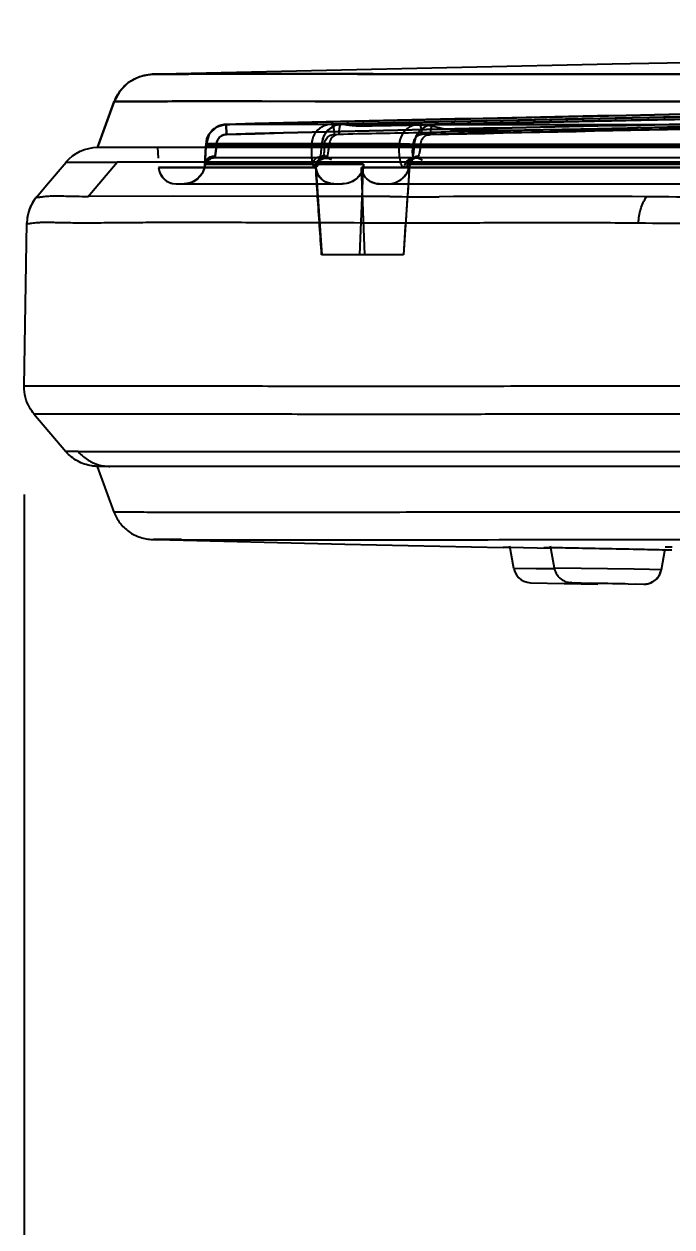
# Model space of a CAD drawing. Header units: millimetres. Extents: x 1236 to 1656, y -100 to 494.
# Drawn here: x 1353.46 to 1357.2, y 386.94 to 393.88 of the extents above; entities that cross this region are included whole.
import ezdxf

# ---------------------------------------------------------------- set-up
doc = ezdxf.new("R2010")
doc.units = ezdxf.units.MM
doc.header["$LTSCALE"] = 0.1
doc.layers.add('DIM', color=3, linetype='Continuous')
doc.styles.get("Standard").update_dxf_attribs({"font": 'arial.ttf'})
doc.dimstyles.new('ISO-25', dxfattribs={"dimtxt": 2.5, "dimasz": 2.5, "dimexe": 1.25, "dimexo": 0.625, "dimtad": 1, "dimlfac": 5, "dimtxsty": 'Standard', "dimcen": 2.5, "dimadec": 0, "dimazin": 0, "dimtfac": 1, "dimtmove": 0, "dimatfit": 3, "dimfxl": 0, "dimarcsym": 0})

# ---------------------------------------------------------------- blocks, each defined once
blk = doc.blocks.new('*D46')
at = {"layer": 'Defpoints', "color": 0}
for p in [(1353.4582, 391.7923), (1406.9365, 391.792), (1406.9365, 381.2448)]:
    blk.add_point(p, dxfattribs=at)
at = {"layer": 'DIM', "color": 0, "lineweight": -2}
for p, q in [((1353.4582, 391.1673), (1353.4582, 379.9948)), ((1406.9365, 391.167), (1406.9365, 379.9948)), ((1355.9582, 381.2448), (1404.4365, 381.2448))]:
    blk.add_line(p, q, dxfattribs=at)
at = {"layer": 'DIM', "color": 0}
for points in [[(1355.9582, 381.6614), (1355.9582, 380.8281), (1353.4582, 381.2448)], [(1404.4365, 381.6614), (1404.4365, 380.8281), (1406.9365, 381.2448)]]:
    blk.add_solid(points, dxfattribs=at)
at = {"layer": 'DIM', "color": 0, "insert": (1399.1948, 383.1462), "char_height": 2.5, "attachment_point": 5}
blk.add_mtext('267.5', dxfattribs=at)

msp = doc.modelspace()

# ---------------------------------------------------------------- linework, layer by layer
for p, q in [((1354.2099, 393.5934), (1354.201, 393.5932)), ((1354.2282, 393.5936), (1354.2099, 393.5934)), ((1354.2315, 393.5939), (1354.2102, 393.5935)), ((1354.2509, 393.5944), (1354.2313, 393.5939)), ((1353.8834, 393.1715), (1353.9793, 393.4353)), ((1353.9793, 393.4353), (1353.8869, 393.1813)), ((1354.8814, 393.4367), (1355.1403, 393.4372)), ((1357.8005, 393.3732), (1354.6266, 393.3043)), ((1354.6266, 393.3043), (1354.6281, 393.2463)), ((1354.6281, 393.2466), (1354.6266, 393.3043)), ((1355.2344, 393.3046), (1354.6272, 393.3043)), ((1357.499, 393.302), (1355.2928, 393.3045)), ((1355.8244, 393.3037), (1358.9219, 393.3015)), ((1354.5098, 393.1907), (1354.5092, 393.1793)), ((1354.5092, 393.1793), (1354.5098, 393.1907)), ((1355.6267, 393.191), (1354.5098, 393.191)), ((1354.5098, 393.1908), (1355.1193, 393.1908)), ((1354.5693, 393.1783), (1354.5693, 393.1888)), ((1354.5693, 393.1888), (1354.5693, 393.1783)), ((1355.1193, 393.1909), (1355.1186, 393.1793)), ((1355.1774, 393.1793), (1355.1781, 393.1908)), ((1355.1781, 393.1908), (1357.3992, 393.1883)), ((1355.1782, 393.1906), (1355.1941, 393.1897)), ((1355.1934, 393.1783), (1355.1942, 393.1897)), ((1355.2209, 393.189), (1355.2208, 393.1783)), ((1355.6266, 393.1901), (1355.6262, 393.1793)), ((1355.7047, 393.1887), (1355.6844, 393.1901)), ((1355.7047, 393.1883), (1355.7048, 393.1783)), ((1355.7491, 393.1889), (1355.7098, 393.1904)), ((1355.7122, 393.19), (1355.7116, 393.1793)), ((1358.833, 393.1878), (1355.7122, 393.19)), ((1355.7487, 393.1783), (1355.7488, 393.1882)), ((1353.8834, 393.1718), (1353.8838, 393.1718)), ((1353.8838, 393.1718), (1406.439, 393.1718)), ((1354.2297, 393.1718), (1354.2329, 393.1097)), ((1354.5092, 393.1793), (1354.5034, 393.0744)), ((1354.5034, 393.0742), (1354.5092, 393.1793)), ((1354.5633, 393.1217), (1354.5692, 393.1782)), ((1354.5692, 393.1782), (1354.5633, 393.1217)), ((1378.6177, 393.1782), (1354.5692, 393.1782)), ((1355.7045, 393.1782), (1355.6839, 393.1792)), ((1355.7092, 393.1797), (1355.7487, 393.1782)), ((1355.7362, 393.1218), (1355.7349, 393.1191)), ((1353.5877, 392.9526), (1353.7007, 393.0867)), ((1353.7007, 393.0866), (1353.9958, 393.0866)), ((1353.8272, 392.8861), (1353.996, 393.0869)), ((1355.0404, 393.0867), (1353.9958, 393.0867)), ((1355.1439, 393.0554), (1354.2358, 393.0555)), ((1354.2358, 393.0555), (1355.1433, 393.0555)), ((1354.5034, 393.0744), (1355.4198, 393.0744)), ((1355.1245, 393.0742), (1354.5034, 393.0743)), ((1379.8331, 393.1107), (1354.5609, 393.1107)), ((1355.1133, 393.0867), (1355.0404, 393.0867)), ((1355.9468, 393.0866), (1355.1133, 393.0867)), ((1355.1361, 393.0607), (1355.1478, 393.0607)), ((1355.1443, 393.0554), (1355.1779, 392.5507)), ((1355.4187, 393.0744), (1355.1606, 393.0744)), ((1355.3972, 392.5507), (1355.4188, 393.0744)), ((1355.3981, 392.5507), (1355.4198, 393.0744)), ((1355.4073, 393.0554), (1369.1921, 393.0559)), ((1369.1921, 393.0555), (1355.4076, 393.0554)), ((1355.4276, 392.5507), (1355.4076, 393.0554)), ((1355.4277, 392.5507), (1355.4077, 393.0554)), ((1355.686, 393.069), (1355.6499, 392.5507)), ((1355.6692, 393.0538), (1355.6551, 393.0538)), ((1355.6859, 393.069), (1355.6885, 393.0725)), ((1357.4263, 393.0743), (1355.686, 393.0744)), ((1355.6897, 393.0744), (1358.872, 393.0744)), ((1355.9889, 393.0866), (1355.9468, 393.0866)), ((1356.0824, 393.0866), (1355.9889, 393.0866)), ((1356.089, 393.0866), (1356.0824, 393.0866)), ((1357.989, 393.0866), (1356.089, 393.0866)), ((1353.5314, 392.8859), (1353.5877, 392.9526)), ((1354.3356, 392.9607), (1355.2979, 392.9607)), ((1355.5101, 392.9607), (1369.4886, 392.9607)), ((1353.5314, 392.8856), (1353.5317, 392.8862)), ((1354.32, 392.89), (1353.8276, 392.8873)), ((1355.1454, 392.8885), (1354.32, 392.89)), ((1355.2342, 392.8883), (1355.1454, 392.8885)), ((1355.4847, 392.8873), (1355.2342, 392.8883)), ((1355.5117, 392.8872), (1355.4847, 392.8873)), ((1355.5712, 392.887), (1355.5117, 392.8872)), ((1355.9389, 392.8869), (1355.8569, 392.8867)), ((1355.9833, 392.887), (1355.9389, 392.8869)), ((1356.1876, 392.8877), (1355.9833, 392.887)), ((1356.1924, 392.8877), (1356.1876, 392.8877)), ((1356.2017, 392.8877), (1356.1924, 392.8877)), ((1356.3247, 392.888), (1356.2017, 392.8877)), ((1356.6812, 392.8883), (1356.5838, 392.8884)), ((1356.6983, 392.8883), (1356.6812, 392.8883)), ((1356.9666, 392.8872), (1356.9268, 392.8874)), ((1356.9712, 392.8872), (1356.9666, 392.8872)), ((1357.0428, 392.8866), (1356.9712, 392.8872)), ((1357.0546, 392.8866), (1357.0428, 392.8866)), ((1353.4582, 391.7923), (1353.4746, 392.735)), ((1353.4761, 392.7571), (1353.4746, 392.735)), ((1353.4761, 392.7571), (1353.4761, 392.7575)), ((1355.6499, 392.5507), (1355.1775, 392.5507)), ((1355.7751, 391.7905), (1355.7412, 391.7905)), ((1355.8749, 391.7908), (1355.7751, 391.7905)), ((1355.9772, 391.7911), (1355.8749, 391.7908)), ((1356.0154, 391.7913), (1355.9772, 391.7911)), ((1356.0638, 391.7914), (1356.0154, 391.7913)), ((1353.5153, 391.6332), (1353.7001, 391.415)), ((1353.7708, 391.4151), (1353.7001, 391.4151)), ((1356.1801, 391.4146), (1353.7712, 391.4146)), ((1356.296, 391.4146), (1356.1801, 391.4146)), ((1358.2202, 391.4146), (1356.296, 391.4146)), ((1406.512, 391.3297), (1353.8824, 391.3297)), ((1353.9783, 391.0661), (1353.8824, 391.3297)), ((1356.2981, 391.0646), (1356.2192, 391.0646)), ((1356.4518, 391.0647), (1356.2981, 391.0646)), ((1356.4889, 391.0647), (1356.4518, 391.0647)), ((1356.6926, 391.0647), (1356.4889, 391.0647)), ((1356.7295, 391.0648), (1356.6926, 391.0647)), ((1356.7792, 391.0648), (1356.7295, 391.0648)), ((1356.9256, 391.0648), (1356.7792, 391.0648)), ((1356.9578, 391.0648), (1356.9256, 391.0648)), ((1357.1553, 391.0649), (1356.9578, 391.0648)), ((1357.1954, 391.0649), (1357.1553, 391.0649)), ((1357.2964, 391.0649), (1357.1954, 391.0649)), ((1354.1992, 390.9081), (1354.1985, 390.9082)), ((1354.1988, 390.9081), (1354.2085, 390.908)), ((1354.2084, 390.908), (1354.2072, 390.908)), ((1354.209, 390.908), (1354.2084, 390.908)), ((1354.2086, 390.9079), (1354.2258, 390.9075)), ((1354.3686, 390.9067), (1354.2123, 390.908)), ((1354.243, 390.9071), (1354.2444, 390.9071)), ((1356.4565, 390.9067), (1356.5999, 390.9068)), ((1356.5999, 390.9068), (1357.1575, 390.9069)), ((1357.1575, 390.9069), (1357.1958, 390.9069)), ((1357.1958, 390.9069), (1357.8441, 390.9071)), ((1356.241, 390.8614), (1356.2254, 390.8617)), ((1356.265, 390.8609), (1356.241, 390.8614)), ((1356.2873, 390.741), (1356.2648, 390.8686)), ((1356.5018, 390.856), (1356.265, 390.8609)), ((1356.4605, 390.862), (1356.5001, 390.8617)), ((1356.5224, 390.7413), (1356.4999, 390.8689)), ((1357.1401, 390.7329), (1357.1614, 390.854)), ((1357.1615, 390.8483), (1357.1952, 390.8474)), ((1357.2026, 390.8641), (1357.1626, 390.8639)), ((1357.1952, 390.8474), (1357.2008, 390.8471)), ((1356.4161, 390.7392), (1356.2873, 390.741)), ((1356.4667, 390.7385), (1356.4161, 390.7392)), ((1356.5232, 390.7377), (1356.4667, 390.7385)), ((1356.9834, 390.7356), (1356.5224, 390.7413)), ((1357.0721, 390.7342), (1356.9834, 390.7356)), ((1357.1383, 390.733), (1357.0721, 390.7342)), ((1357.1401, 390.7329), (1357.1383, 390.733)), ((1356.3837, 390.6584), (1356.7729, 390.6504)), ((1356.6201, 390.6586), (1356.6176, 390.6587)), ((1356.6201, 390.6587), (1356.6189, 390.6588)), ((1356.62, 390.6588), (1356.6754, 390.658)), ((1356.6201, 390.6587), (1356.676, 390.6572)), ((1356.6754, 390.658), (1357.0384, 390.6504)), ((1356.9314, 390.6525), (1356.732, 390.6565)), ((1356.732, 390.6565), (1356.7326, 390.6565)), ((1356.932, 390.6525), (1356.9314, 390.6525)), ((1356.932, 390.6525), (1356.932, 390.6525)), ((1356.989, 390.651), (1357.0384, 390.6503)), ((1357.0384, 390.6504), (1357.0396, 390.6503)), ((1357.0409, 390.6503), (1357.0414, 390.6503)), ((1357.0412, 390.6503), (1357.0433, 390.6503)), ((1357.043, 390.6503), (1357.0463, 390.6504)), ((1357.046, 390.6504), (1357.0503, 390.6507))]:
    msp.add_line(p, q)
for points in [[(1376.0925, 393.8833), (1371.2034, 393.8553), (1366.9578, 393.8141), (1362.1474, 393.7483), (1356.8561, 393.6526), (1354.2509, 393.5944)], [(1354.1993, 393.5932), (1354.1246, 393.5791), (1354.0585, 393.5434), (1354.01, 393.4929), (1353.9794, 393.4354)], [(1354.2722, 393.5943), (1354.2513, 393.5941), (1354.2346, 393.5939), (1354.2217, 393.5937), (1354.2121, 393.5935), (1354.2006, 393.5932)], [(1375.8563, 393.5816), (1372.518, 393.5624), (1369.1402, 393.5326), (1365.7227, 393.492), (1362.2657, 393.4405), (1358.7693, 393.3781), (1355.2333, 393.3046)], [(1375.9381, 393.5814), (1372.6065, 393.562), (1369.2311, 393.5322), (1365.812, 393.4916), (1362.3492, 393.4402), (1358.8428, 393.3779), (1355.2927, 393.3045)], [(1375.96, 393.5813), (1372.9054, 393.5628), (1369.7245, 393.5339), (1366.4173, 393.4939), (1362.9837, 393.4424), (1359.4239, 393.3791), (1355.7379, 393.3038)], [(1376.068, 393.581), (1373.0213, 393.5624), (1369.8436, 393.5334), (1366.535, 393.4934), (1363.0956, 393.442), (1359.5253, 393.3788), (1355.8243, 393.3037)], [(1354.6266, 393.3043), (1354.5689, 393.2875), (1354.5275, 393.2467), (1354.5098, 393.1907)], [(1354.6266, 393.3043), (1354.5701, 393.2882), (1354.5282, 393.2479), (1354.5098, 393.1907)], [(1355.2927, 393.3045), (1355.2497, 393.295), (1355.2137, 393.2708), (1355.1881, 393.2349), (1355.177, 393.191)], [(1355.8243, 393.3037), (1355.7815, 393.2941), (1355.746, 393.2698), (1355.721, 393.2343), (1355.7098, 393.1903)], [(1355.7098, 393.1904), (1355.7099, 393.1903), (1355.7101, 393.1903), (1355.7104, 393.1902), (1355.7109, 393.1901), (1355.7115, 393.1901), (1355.7122, 393.19)], [(1354.5092, 393.1793), (1354.507, 393.1378), (1354.505, 393.1018), (1354.5035, 393.0747)], [(1354.5092, 393.1793), (1354.507, 393.1381), (1354.505, 393.1022), (1354.5035, 393.0749)], [(1355.7116, 393.1793), (1355.7109, 393.1794), (1355.7103, 393.1795), (1355.7098, 393.1795), (1355.7095, 393.1796), (1355.7093, 393.1796), (1355.7092, 393.1797)], [(1354.2358, 393.0554), (1354.2424, 393.0245), (1354.2572, 392.9987), (1354.2791, 392.9782), (1354.3068, 392.9649), (1354.3356, 392.9607)], [(1354.5017, 393.0607), (1354.4873, 393.0207), (1354.4608, 392.989), (1354.4233, 392.9675), (1354.3834, 392.9607)], [(1355.165, 393.112), (1355.164, 393.0957), (1355.1623, 393.0897), (1355.1644, 393.093), (1355.1741, 393.1018), (1355.192, 393.1094), (1355.2146, 393.1097), (1355.2354, 393.1008)], [(1355.6973, 393.1066), (1355.6931, 393.0958), (1355.6927, 393.0949), (1355.6993, 393.1013), (1355.7145, 393.1089), (1355.7312, 393.1105), (1355.7462, 393.106), (1355.7588, 393.0964)], [(1354.2235, 390.9076), (1355.3114, 390.8812), (1356.2254, 390.8618)], [(1356.2873, 390.7411), (1356.291, 390.7268), (1356.2969, 390.7126), (1356.3054, 390.6989), (1356.3165, 390.6863), (1356.33, 390.6754), (1356.346, 390.6666), (1356.3643, 390.6607), (1356.3837, 390.6584)], [(1356.5225, 390.7413), (1356.5229, 390.7389), (1356.5254, 390.7293), (1356.5286, 390.7202), (1356.5326, 390.7118), (1356.5373, 390.7039), (1356.5426, 390.6966), (1356.5483, 390.69), (1356.5545, 390.684), (1356.5609, 390.6787), (1356.5676, 390.6741), (1356.5745, 390.6702), (1356.5814, 390.6669), (1356.5883, 390.6642), (1356.595, 390.6621), (1356.6016, 390.6606), (1356.6074, 390.6596), (1356.6118, 390.6591), (1356.6149, 390.6589), (1356.6168, 390.6588), (1356.6176, 390.6587)], [(1357.1046, 390.6727), (1357.1101, 390.6775), (1357.1152, 390.6827), (1357.12, 390.6884), (1357.1245, 390.6945), (1357.1285, 390.701), (1357.1321, 390.7079), (1357.1352, 390.7152), (1357.1377, 390.7229), (1357.1397, 390.731), (1357.14, 390.7329)], [(1357.1085, 390.676), (1357.1137, 390.6811), (1357.1186, 390.6866), (1357.1232, 390.6927), (1357.1275, 390.6992), (1357.1312, 390.7061), (1357.1345, 390.7135), (1357.1372, 390.7213), (1357.1394, 390.7296), (1357.14, 390.7329)], [(1357.0498, 390.6506), (1357.0548, 390.6512), (1357.0604, 390.6521), (1357.0662, 390.6534), (1357.0723, 390.6551), (1357.0787, 390.6574), (1357.085, 390.6603), (1357.0912, 390.6635), (1357.0972, 390.6672), (1357.103, 390.6714), (1357.1085, 390.676)], [(1357.0503, 390.6507), (1357.0556, 390.6513), (1357.0617, 390.6523), (1357.068, 390.6539), (1357.0745, 390.6559), (1357.0808, 390.6583), (1357.087, 390.6613), (1357.0931, 390.6646), (1357.099, 390.6684), (1357.1046, 390.6727)]]:
    msp.add_lwpolyline(points)
for centre, radius, start, end in [((1355.1244, 391.9716), 1.2086, 86.73197, 87.47019), ((1355.1882, 393.0523), 0.0696, 87.12596, 94.01895), ((1354.3356, 393.0607), 0.1, 183.00074, 269.98382), ((1354.5609, 393.0507), 0.06, 89.98905, 170.40812), ((1354.5609, 393.0507), 0.06, 90.01475, 170.40856), ((1558.4668, 378.6967), 203.2897, 175.944377, 176.092329), ((1353.7145, 392.7305), 0.24, 139.72796, 165.78407), ((1353.7148, 392.7307), 0.2402, 139.66751, 159.07169), ((1355.7713, 452.9913), 60.1046, 269.809181, 270.081596), ((1356.5724, 300.8331), 92.0552, 89.992898, 90.154199), ((1356.5965, 334.1198), 58.7686, 89.678037, 89.900836), ((1353.7149, 392.7308), 0.2403, 159.0975, 173.61288), ((1353.7154, 392.7303), 0.2408, 165.80496, 173.61236), ((1356.7506, 170.8745), 220.9179, 90.006258, 90.178114)]:
    msp.add_arc(centre, radius, start, end)
for points, knots in [([(1353.9799, 393.4352), (1353.9906, 393.4647), (1354.0249, 393.5207), (1354.1042, 393.5778), (1354.1686, 393.5925), (1354.2003, 393.5932)], [0, 0, 0, 0, 0.329184, 0.667388, 1, 1, 1, 1]), ([(1354.1992, 393.5932), (1354.228, 393.5936), (1354.3391, 393.5948), (1354.5838, 393.5955), (1355, 393.5952), (1355.4659, 393.5949), (1355.956, 393.5947), (1356.4333, 393.5946), (1357.0012, 393.5945), (1357.6711, 393.5942), (1358.4477, 393.5941), (1359.3293, 393.5942), (1360.3053, 393.5943), (1361.3592, 393.5945), (1362.4716, 393.5947), (1364.0196, 393.595), (1365.994, 393.5954), (1368.3837, 393.596), (1371.5511, 393.5964), (1375.49, 393.597), (1378.6274, 393.5971), (1380.1973, 393.597)], [0, 0, 0, 0, 0.003316, 0.012819, 0.028238, 0.05134, 0.06659, 0.084788, 0.106415, 0.132125, 0.162092, 0.196026, 0.233859, 0.274706, 0.31765, 0.362212, 0.45334, 0.545477, 0.637971, 0.818839, 1, 1, 1, 1]), ([(1380.1973, 393.597), (1378.5967, 393.597), (1375.3986, 393.5969), (1371.4045, 393.5964), (1368.2182, 393.5959), (1365.8453, 393.5954), (1363.8819, 393.595), (1362.3377, 393.5947), (1361.2267, 393.5944), (1360.1759, 393.5943), (1358.9515, 393.5942), (1357.8593, 393.5942), (1356.9097, 393.5945), (1356.2243, 393.5946), (1355.5634, 393.5949), (1354.9572, 393.5953), (1354.5882, 393.5955), (1354.3815, 393.595), (1354.28, 393.5945), (1354.224, 393.5937), (1354.2003, 393.5932)], [0, 0, 0, 0, 0.184709, 0.369058, 0.46091, 0.552392, 0.642886, 0.687488, 0.730587, 0.771088, 0.808757, 0.87187, 0.897136, 0.918337, 0.950956, 0.973411, 0.988287, 0.993534, 0.997269, 1, 1, 1, 1]), ([(1375.7456, 393.582), (1372.2254, 393.5683), (1366.9454, 393.5246), (1359.9059, 393.4128), (1356.3864, 393.3486), (1354.6266, 393.3043)], [0, 0, 0, 0, 0.5, 0.75, 1, 1, 1, 1]), ([(1354.6266, 393.3043), (1356.3864, 393.3486), (1359.9058, 393.4128), (1366.9454, 393.5246), (1372.2254, 393.5683), (1375.7456, 393.582)], [0, 0, 0, 0, 0.25, 0.5, 1, 1, 1, 1]), ([(1375.8564, 393.5816), (1375.2608, 393.5791), (1374.1206, 393.5733), (1372.4824, 393.5623), (1370.9848, 393.55), (1369.616, 393.5369), (1368.3658, 393.5235), (1367.2238, 393.5101), (1366.1802, 393.4968), (1365.2272, 393.4839), (1364.3581, 393.4714), (1363.5669, 393.4595), (1362.8477, 393.4484), (1362.1968, 393.4379), (1361.6097, 393.4281), (1361.0816, 393.419), (1360.6082, 393.4108), (1360.186, 393.4034), (1359.8107, 393.3966), (1359.4749, 393.3904), (1359.1725, 393.3848), (1358.8989, 393.3796), (1358.652, 393.3749), (1358.4311, 393.3706), (1358.2358, 393.3668), (1358.0592, 393.3631), (1357.8874, 393.3597), (1357.7051, 393.3561), (1357.5045, 393.3521), (1357.2907, 393.3478), (1357.0784, 393.3435), (1356.8817, 393.3394), (1356.7065, 393.3358), (1356.5505, 393.3326), (1356.4104, 393.3297), (1356.2841, 393.327), (1356.1696, 393.3246), (1356.0657, 393.3224), (1355.971, 393.3204), (1355.8849, 393.3186), (1355.8063, 393.3169), (1355.7346, 393.3153), (1355.6691, 393.3139), (1355.6092, 393.3126), (1355.5544, 393.3114), (1355.5042, 393.3104), (1355.4582, 393.3094), (1355.416, 393.3084), (1355.3771, 393.3076), (1355.3413, 393.3068), (1355.3087, 393.3061), (1355.2797, 393.3055), (1355.2553, 393.305), (1355.2407, 393.3047), (1355.2344, 393.3046)], [0, 0, 0, 0, 0.086638, 0.165854, 0.238293, 0.304496, 0.364965, 0.420163, 0.470623, 0.516771, 0.55881, 0.597056, 0.631873, 0.663431, 0.691755, 0.71728, 0.740265, 0.760626, 0.778691, 0.794875, 0.809472, 0.822687, 0.834678, 0.845398, 0.854826, 0.863092, 0.871086, 0.879833, 0.889603, 0.900282, 0.910938, 0.920489, 0.928903, 0.936426, 0.943182, 0.949281, 0.95481, 0.959835, 0.964408, 0.968575, 0.972374, 0.97584, 0.979007, 0.981903, 0.984553, 0.986981, 0.989207, 0.991248, 0.993125, 0.994858, 0.996453, 0.997877, 0.99908, 1, 1, 1, 1]), ([(1375.9381, 393.5814), (1375.3735, 393.579), (1374.2922, 393.5735), (1372.7384, 393.5633), (1371.3172, 393.5521), (1370.0172, 393.5403), (1368.8276, 393.5281), (1367.7388, 393.5159), (1366.7422, 393.5038), (1365.831, 393.492), (1364.999, 393.4805), (1364.24, 393.4697), (1363.5483, 393.4592), (1362.9183, 393.4494), (1362.3454, 393.4403), (1361.8254, 393.4313), (1361.3572, 393.4245), (1360.9319, 393.4136), (1360.5419, 393.4116), (1360.184, 393.3973), (1359.8622, 393.3832), (1359.5767, 393.3781), (1359.3218, 393.3737), (1359.0919, 393.3695), (1358.8839, 393.3658), (1358.6952, 393.3627), (1358.525, 393.3608), (1358.3692, 393.3649), (1358.2134, 393.368), (1358.0433, 393.352), (1357.8483, 393.3456), (1357.6326, 393.3401), (1357.4104, 393.3352), (1357.1979, 393.3307), (1357.0062, 393.3267), (1356.836, 393.3231), (1356.6835, 393.3199), (1356.5461, 393.317), (1356.4219, 393.3143), (1356.3091, 393.3119), (1356.2064, 393.3098), (1356.1128, 393.3078), (1356.0273, 393.306), (1355.9493, 393.3043), (1355.878, 393.3028), (1355.8128, 393.3014), (1355.753, 393.3002), (1355.6983, 393.2991), (1355.6481, 393.2981), (1355.602, 393.2971), (1355.5596, 393.2963), (1355.5207, 393.2956), (1355.4848, 393.295), (1355.4518, 393.2945), (1355.4213, 393.2943), (1355.3932, 393.2943), (1355.3674, 393.2951), (1355.344, 393.297), (1355.3236, 393.3), (1355.307, 393.3033), (1355.297, 393.3046), (1355.2928, 393.3045)], [0, 0, 0, 0, 0.082042, 0.157091, 0.225752, 0.288525, 0.345972, 0.398593, 0.446727, 0.490771, 0.530991, 0.567624, 0.601045, 0.631502, 0.659165, 0.684289, 0.70706, 0.727193, 0.746108, 0.763716, 0.779221, 0.792909, 0.805192, 0.816272, 0.826304, 0.835427, 0.843683, 0.851028, 0.858084, 0.866291, 0.875821, 0.886428, 0.897647, 0.908106, 0.917307, 0.925502, 0.932848, 0.939468, 0.945461, 0.950905, 0.955862, 0.960382, 0.964507, 0.968275, 0.971719, 0.97487, 0.977756, 0.980401, 0.982827, 0.985053, 0.987099, 0.988981, 0.990713, 0.992308, 0.993781, 0.995141, 0.996394, 0.997535, 0.998545, 0.999379, 1, 1, 1, 1]), ([(1355.738, 393.3038), (1355.855, 393.3059), (1356.1044, 393.3104), (1356.4889, 393.318), (1356.9286, 393.327), (1357.3792, 393.3365), (1357.8706, 393.3469), (1358.4039, 393.3582), (1359.0477, 393.3716), (1359.7453, 393.385), (1360.5202, 393.3988), (1361.428, 393.4145), (1362.51, 393.4335), (1363.6989, 393.4526), (1364.9801, 393.4724), (1366.4383, 393.4933), (1368.0664, 393.5145), (1369.8769, 393.5354), (1371.7502, 393.5538), (1373.8092, 393.57), (1375.2063, 393.5779), (1375.96, 393.5813)], [0, 0, 0, 0, 0.017351, 0.037015, 0.057041, 0.082581, 0.103871, 0.129963, 0.161698, 0.199398, 0.23346, 0.276656, 0.33409, 0.393979, 0.45304, 0.524165, 0.610298, 0.694567, 0.792754, 0.88819, 1, 1, 1, 1]), ([(1375.96, 393.5813), (1375.2837, 393.5783), (1374.0579, 393.5715), (1372.2753, 393.5583), (1370.6865, 393.544), (1369.2494, 393.529), (1368.0364, 393.5149), (1367.0217, 393.502), (1366.1158, 393.4899), (1365.2344, 393.4773), (1364.3716, 393.4644), (1363.568, 393.4522), (1362.873, 393.4396), (1362.2713, 393.4286), (1361.7517, 393.4216), (1361.2212, 393.4133), (1360.6825, 393.3969), (1360.1359, 393.3645), (1359.6599, 393.3531), (1359.2395, 393.3467), (1358.8679, 393.3571), (1358.5375, 393.3684), (1358.2485, 393.3281), (1357.9912, 393.3152), (1357.7669, 393.3054), (1357.5734, 393.2988), (1357.4062, 393.2936), (1357.261, 393.2895), (1357.1341, 393.2862), (1357.0223, 393.2834), (1356.9232, 393.281), (1356.8344, 393.279), (1356.7539, 393.2772), (1356.6797, 393.2756), (1356.61, 393.2742), (1356.5424, 393.2729), (1356.4745, 393.2717), (1356.3908, 393.2703), (1356.2868, 393.2691), (1356.1661, 393.2679), (1356.0424, 393.2694), (1355.9263, 393.2679), (1355.8261, 393.2905), (1355.7652, 393.3043), (1355.738, 393.3038)], [0, 0, 0, 0, 0.100304, 0.181776, 0.264366, 0.335936, 0.394899, 0.444264, 0.486423, 0.529256, 0.574985, 0.614396, 0.648436, 0.678065, 0.703644, 0.725496, 0.756759, 0.783551, 0.806696, 0.827363, 0.845877, 0.861863, 0.876256, 0.889038, 0.900059, 0.909551, 0.917751, 0.92487, 0.931096, 0.936573, 0.94145, 0.945805, 0.949746, 0.953388, 0.956804, 0.960084, 0.963423, 0.966876, 0.972494, 0.978842, 0.984774, 0.990862, 0.995963, 1, 1, 1, 1]), ([(1376.0681, 393.581), (1375.4239, 393.578), (1374.1928, 393.5712), (1372.427, 393.5579), (1370.8184, 393.5432), (1369.3532, 393.5276), (1368.0186, 393.5117), (1366.8029, 393.4959), (1365.6972, 393.4806), (1364.6932, 393.4657), (1363.7832, 393.4516), (1362.9626, 393.4385), (1362.2269, 393.4262), (1361.5694, 393.4148), (1360.9825, 393.4046), (1360.4601, 393.3954), (1359.9975, 393.3869), (1359.5868, 393.3792), (1359.2219, 393.3723), (1358.9004, 393.3661), (1358.6118, 393.3602), (1358.345, 393.3549), (1358.0947, 393.35), (1357.8659, 393.3455), (1357.6617, 393.3414), (1357.479, 393.3377), (1357.3144, 393.3344), (1357.1656, 393.3314), (1357.0304, 393.3287), (1356.9074, 393.3261), (1356.7954, 393.3238), (1356.6932, 393.3217), (1356.5998, 393.3198), (1356.5145, 393.318), (1356.4364, 393.3164), (1356.3648, 393.3149), (1356.2992, 393.3135), (1356.239, 393.3122), (1356.1837, 393.3111), (1356.1329, 393.31), (1356.0861, 393.309), (1356.043, 393.3081), (1356.0031, 393.3072), (1355.9663, 393.3065), (1355.9322, 393.3058), (1355.9009, 393.3051), (1355.8723, 393.3045), (1355.8472, 393.3041), (1355.8315, 393.3038), (1355.8244, 393.3037)], [0, 0, 0, 0, 0.095447, 0.182437, 0.261663, 0.333808, 0.399569, 0.459432, 0.513965, 0.563422, 0.608224, 0.64882, 0.685041, 0.717246, 0.746273, 0.772014, 0.794673, 0.814819, 0.832894, 0.848744, 0.862472, 0.875674, 0.888286, 0.899566, 0.909575, 0.918553, 0.926643, 0.933966, 0.940619, 0.946673, 0.952192, 0.957226, 0.961824, 0.966028, 0.969875, 0.9734, 0.976632, 0.979597, 0.982322, 0.984827, 0.987133, 0.989258, 0.991219, 0.993035, 0.994715, 0.996268, 0.997687, 0.998942, 1, 1, 1, 1]), ([(1375.7458, 393.5243), (1372.2258, 393.5106), (1366.946, 393.4669), (1359.9069, 393.3551), (1356.3875, 393.2909), (1354.6281, 393.2466)], [0, 0, 0, 0, 0.5, 0.75, 1, 1, 1, 1]), ([(1354.6281, 393.2462), (1356.3875, 393.2906), (1359.907, 393.3547), (1366.946, 393.4665), (1372.2259, 393.5102), (1375.7458, 393.5239)], [0, 0, 0, 0, 0.25, 0.5, 1, 1, 1, 1]), ([(1355.2506, 393.2462), (1357.5413, 393.2976), (1362.1233, 393.3867), (1368.9971, 393.4791), (1373.5801, 393.5132), (1375.8717, 393.5233)], [0, 0, 0, 0, 0.333317, 0.66665, 1, 1, 1, 1]), ([(1375.9232, 393.5233), (1373.6292, 393.513), (1369.041, 393.4787), (1362.1589, 393.3863), (1357.5712, 393.2975), (1355.2774, 393.2463)], [0, 0, 0, 0, 0.333314, 0.666647, 1, 1, 1, 1]), ([(1375.9817, 393.5234), (1373.7343, 393.5118), (1369.2396, 393.4759), (1362.4983, 393.3833), (1358.0047, 393.2959), (1355.7581, 393.2457)], [0, 0, 0, 0, 0.333353, 0.666686, 1, 1, 1, 1]), ([(1355.8048, 393.2453), (1358.0538, 393.2952), (1362.5518, 393.3823), (1369.2994, 393.4748), (1373.7978, 393.511), (1376.047, 393.5228)], [0, 0, 0, 0, 0.333359, 0.666692, 1, 1, 1, 1]), ([(1380.1973, 393.439), (1378.6246, 393.4391), (1375.4816, 393.439), (1371.5356, 393.4384), (1368.3606, 393.4379), (1365.9582, 393.4374), (1363.9669, 393.437), (1362.3982, 393.4366), (1361.2652, 393.4364), (1360.1887, 393.4362), (1359.1907, 393.4361), (1358.289, 393.4361), (1357.4954, 393.4362), (1356.8122, 393.4364), (1356.2348, 393.4365), (1355.7508, 393.4367), (1355.2554, 393.4369), (1354.7855, 393.4372), (1354.3663, 393.4375), (1354.1201, 393.4367), (1354.0083, 393.4355), (1353.9793, 393.4352)], [0, 0, 0, 0, 0.179962, 0.359634, 0.45152, 0.543268, 0.634528, 0.679372, 0.722767, 0.764173, 0.802546, 0.836968, 0.867354, 0.893349, 0.915139, 0.933429, 0.948721, 0.971826, 0.987203, 0.996684, 1, 1, 1, 1]), ([(1353.9799, 393.4352), (1354.0037, 393.4357), (1354.0601, 393.4365), (1354.1623, 393.4369), (1354.3703, 393.4374), (1354.6148, 393.4373), (1354.8135, 393.4372), (1354.8825, 393.4372)], [0, 0, 0, 0, 0.079188, 0.187538, 0.339656, 0.770616, 1, 1, 1, 1]), ([(1355.1405, 393.437), (1355.1817, 393.437), (1355.5089, 393.4368), (1356.0228, 393.4366), (1356.7186, 393.4365), (1357.6877, 393.4361), (1358.804, 393.4361), (1360.0561, 393.4362), (1361.1297, 393.4364), (1362.2619, 393.4366), (1363.8274, 393.437), (1365.8084, 393.4374), (1368.1945, 393.4379), (1371.3887, 393.4384), (1375.39, 393.4389), (1378.5938, 393.4391), (1380.1973, 393.439)], [0, 0, 0, 0, 0.004927, 0.039182, 0.061525, 0.088237, 0.155208, 0.195173, 0.23815, 0.283745, 0.330729, 0.425586, 0.520932, 0.616407, 0.808018, 1, 1, 1, 1]), ([(1354.5098, 393.1907), (1354.5108, 393.2103), (1354.5234, 393.2494), (1354.567, 393.2922), (1354.6067, 393.3038), (1354.6266, 393.3043)], [0, 0, 0, 0, 0.332814, 0.663012, 1, 1, 1, 1]), ([(1354.6266, 393.3043), (1354.607, 393.3038), (1354.5675, 393.2924), (1354.5236, 393.2499), (1354.5108, 393.2105), (1354.5098, 393.1907)], [0, 0, 0, 0, 0.333073, 0.66337, 1, 1, 1, 1]), ([(1354.6266, 393.3043), (1354.6527, 393.3044), (1354.7499, 393.3048), (1354.9603, 393.305), (1355.3047, 393.3046), (1355.578, 393.3039), (1355.738, 393.3038)], [0, 0, 0, 0, 0.070538, 0.262262, 0.568027, 1, 1, 1, 1]), ([(1355.2342, 393.3046), (1355.2148, 393.3043), (1355.1749, 393.2931), (1355.1318, 393.2497), (1355.1202, 393.2102), (1355.1193, 393.1907)], [0, 0, 0, 0, 0.331288, 0.668566, 1, 1, 1, 1]), ([(1355.2928, 393.3045), (1355.2734, 393.3041), (1355.2343, 393.2924), (1355.1914, 393.2496), (1355.1791, 393.2104), (1355.1781, 393.1908)], [0, 0, 0, 0, 0.330785, 0.663494, 1, 1, 1, 1]), ([(1355.2334, 393.3046), (1355.2372, 393.3046), (1355.2443, 393.2923), (1355.2483, 393.2735), (1355.2502, 393.2559), (1355.2505, 393.2462)], [0, 0, 0, 0, 0.180335, 0.536892, 1, 1, 1, 1]), ([(1355.2775, 393.2463), (1355.2777, 393.2562), (1355.2797, 393.2737), (1355.2825, 393.2925), (1355.2892, 393.3045), (1355.2928, 393.3045)], [0, 0, 0, 0, 0.47804, 0.825539, 1, 1, 1, 1]), ([(1355.738, 393.3038), (1355.7192, 393.3034), (1355.6809, 393.2918), (1355.6392, 393.249), (1355.6275, 393.2099), (1355.6266, 393.1901)], [0, 0, 0, 0, 0.326484, 0.656125, 1, 1, 1, 1]), ([(1355.8244, 393.3037), (1355.8053, 393.3033), (1355.7666, 393.2918), (1355.7249, 393.2486), (1355.7133, 393.2097), (1355.7122, 393.19)], [0, 0, 0, 0, 0.330119, 0.65965, 1, 1, 1, 1]), ([(1355.758, 393.2457), (1355.7577, 393.2555), (1355.7557, 393.273), (1355.7511, 393.2931), (1355.7421, 393.3038), (1355.738, 393.3038)], [0, 0, 0, 0, 0.460412, 0.806742, 1, 1, 1, 1]), ([(1355.8244, 393.3037), (1355.8202, 393.3037), (1355.811, 393.2929), (1355.8066, 393.2726), (1355.8048, 393.2551), (1355.8049, 393.2453)], [0, 0, 0, 0, 0.198044, 0.54296, 1, 1, 1, 1]), ([(1354.5695, 393.1892), (1354.5597, 393.1898), (1354.5408, 393.1921), (1354.5265, 393.1884), (1354.5096, 393.1935), (1354.5098, 393.1907)], [0, 0, 0, 0, 0.492413, 0.854816, 1, 1, 1, 1]), ([(1354.5098, 393.1907), (1354.5096, 393.1933), (1354.5254, 393.1886), (1354.5397, 393.1922), (1354.5591, 393.1898), (1354.5695, 393.1892)], [0, 0, 0, 0, 0.128401, 0.479088, 1, 1, 1, 1]), ([(1354.6281, 393.2466), (1354.6181, 393.2458), (1354.5984, 393.2407), (1354.576, 393.2189), (1354.5705, 393.199), (1354.5693, 393.1888)], [0, 0, 0, 0, 0.33488, 0.655227, 1, 1, 1, 1]), ([(1354.5693, 393.1888), (1354.5705, 393.199), (1354.576, 393.2189), (1354.5984, 393.2408), (1354.6181, 393.2457), (1354.6281, 393.2463)], [0, 0, 0, 0, 0.345392, 0.665656, 1, 1, 1, 1]), ([(1355.1193, 393.1909), (1355.1229, 393.1916), (1355.1334, 393.1915), (1355.153, 393.1917), (1355.1691, 393.191), (1355.1782, 393.1906)], [0, 0, 0, 0, 0.18518, 0.532731, 1, 1, 1, 1]), ([(1355.1781, 393.1908), (1355.1726, 393.1917), (1355.2068, 393.1906), (1355.2124, 393.1902), (1355.2212, 393.1898)], [0, 0, 0, 0, 0.389465, 1, 1, 1, 1]), ([(1355.1942, 393.1897), (1355.195, 393.1998), (1355.1999, 393.2196), (1355.2216, 393.2413), (1355.2409, 393.2458), (1355.2506, 393.2462)], [0, 0, 0, 0, 0.347706, 0.669481, 1, 1, 1, 1]), ([(1355.2774, 393.2463), (1355.2679, 393.2457), (1355.2489, 393.2406), (1355.2274, 393.2189), (1355.2221, 393.1992), (1355.2209, 393.189)], [0, 0, 0, 0, 0.326569, 0.647232, 1, 1, 1, 1]), ([(1355.6844, 393.1901), (1355.6761, 393.1904), (1355.6611, 393.1909), (1355.6418, 393.1909), (1355.6308, 393.1907), (1355.6266, 393.1901)], [0, 0, 0, 0, 0.427232, 0.783668, 1, 1, 1, 1]), ([(1355.7581, 393.2457), (1355.7489, 393.2449), (1355.7305, 393.2395), (1355.7103, 393.2176), (1355.7056, 393.1983), (1355.7047, 393.1883)], [0, 0, 0, 0, 0.324745, 0.64457, 1, 1, 1, 1]), ([(1355.7488, 393.1882), (1355.75, 393.1985), (1355.7553, 393.2183), (1355.7765, 393.2401), (1355.7954, 393.2449), (1355.8048, 393.2453)], [0, 0, 0, 0, 0.357972, 0.678511, 1, 1, 1, 1]), ([(1354.5034, 393.0743), (1354.5039, 393.0829), (1354.5107, 393.1008), (1354.5339, 393.1182), (1354.5534, 393.1219), (1354.5633, 393.1218)], [0, 0, 0, 0, 0.31101, 0.643307, 1, 1, 1, 1]), ([(1354.5034, 393.0744), (1354.5039, 393.0828), (1354.5104, 393.1003), (1354.5332, 393.118), (1354.553, 393.1219), (1354.5633, 393.1218)], [0, 0, 0, 0, 0.303624, 0.627753, 1, 1, 1, 1]), ([(1354.5092, 393.1793), (1354.5084, 393.1817), (1354.5259, 393.1775), (1354.5389, 393.181), (1354.5589, 393.1788), (1354.5692, 393.1782)], [0, 0, 0, 0, 0.126977, 0.48592, 1, 1, 1, 1]), ([(1354.5692, 393.1782), (1354.5594, 393.1788), (1354.5403, 393.181), (1354.5259, 393.1772), (1354.5091, 393.1821), (1354.5092, 393.1793)], [0, 0, 0, 0, 0.489669, 0.858636, 1, 1, 1, 1]), ([(1354.5609, 393.1107), (1354.5626, 393.1111), (1354.5619, 393.1167), (1354.563, 393.1197), (1354.5633, 393.1217)], [0, 0, 0, 0, 0.461359, 1, 1, 1, 1]), ([(1354.5633, 393.1217), (1354.563, 393.1197), (1354.5619, 393.1166), (1354.5626, 393.1112), (1354.5609, 393.1107)], [0, 0, 0, 0, 0.537286, 1, 1, 1, 1]), ([(1355.1187, 393.1793), (1355.1181, 393.1655), (1355.1178, 393.1397), (1355.1195, 393.1046), (1355.1224, 393.0834), (1355.1245, 393.0743)], [0, 0, 0, 0, 0.392131, 0.735588, 1, 1, 1, 1]), ([(1355.1186, 393.1793), (1355.1221, 393.1801), (1355.1327, 393.1799), (1355.1523, 393.1801), (1355.1685, 393.1794), (1355.1777, 393.179)], [0, 0, 0, 0, 0.178966, 0.533169, 1, 1, 1, 1]), ([(1355.1245, 393.0743), (1355.1259, 393.0826), (1355.1339, 393.0992), (1355.1557, 393.116), (1355.174, 393.121), (1355.1834, 393.1217)], [0, 0, 0, 0, 0.313946, 0.650702, 1, 1, 1, 1]), ([(1355.1606, 393.0744), (1355.16, 393.0825), (1355.1639, 393.0998), (1355.1841, 393.1177), (1355.2018, 393.1216), (1355.211, 393.1218)], [0, 0, 0, 0, 0.317214, 0.642368, 1, 1, 1, 1]), ([(1355.1606, 393.0744), (1355.1637, 393.0835), (1355.169, 393.1047), (1355.1744, 393.1398), (1355.1766, 393.1656), (1355.1774, 393.1793)], [0, 0, 0, 0, 0.27012, 0.614626, 1, 1, 1, 1]), ([(1355.2208, 393.1782), (1355.2123, 393.1787), (1355.2063, 393.1791), (1355.1715, 393.1803), (1355.1774, 393.1793)], [0, 0, 0, 0, 0.587091, 1, 1, 1, 1]), ([(1355.1933, 393.1782), (1355.1925, 393.1709), (1355.1915, 393.1571), (1355.1909, 393.1383), (1355.1913, 393.1267), (1355.1917, 393.1217)], [0, 0, 0, 0, 0.389472, 0.734301, 1, 1, 1, 1]), ([(1355.1941, 393.1107), (1355.1924, 393.1107), (1355.1924, 393.1167), (1355.1919, 393.1197), (1355.1917, 393.1217)], [0, 0, 0, 0, 0.469378, 1, 1, 1, 1]), ([(1355.211, 393.1217), (1355.2103, 393.1197), (1355.2087, 393.116), (1355.2062, 393.1107), (1355.204, 393.1107)], [0, 0, 0, 0, 0.488508, 1, 1, 1, 1]), ([(1355.211, 393.1217), (1355.2125, 393.1267), (1355.2151, 393.1381), (1355.2183, 393.157), (1355.22, 393.1709), (1355.2208, 393.1782)], [0, 0, 0, 0, 0.269005, 0.611999, 1, 1, 1, 1]), ([(1355.6551, 393.0538), (1355.6498, 393.054), (1355.6377, 393.0668), (1355.6311, 393.0943), (1355.6255, 393.1337), (1355.6256, 393.1634), (1355.6262, 393.1793)], [0, 0, 0, 0, 0.11821, 0.33505, 0.643884, 1, 1, 1, 1]), ([(1355.6262, 393.1793), (1355.6301, 393.18), (1355.6411, 393.1799), (1355.6603, 393.1801), (1355.6755, 393.1796), (1355.6839, 393.1792)], [0, 0, 0, 0, 0.209405, 0.564415, 1, 1, 1, 1]), ([(1355.686, 393.069), (1355.6856, 393.0771), (1355.6895, 393.0943), (1355.7081, 393.1131), (1355.7256, 393.1179), (1355.7342, 393.1179)], [0, 0, 0, 0, 0.320583, 0.658713, 1, 1, 1, 1]), ([(1355.6897, 393.0744), (1355.6888, 393.0821), (1355.6919, 393.0988), (1355.7102, 393.1171), (1355.7274, 393.1216), (1355.7362, 393.1218)], [0, 0, 0, 0, 0.313603, 0.643353, 1, 1, 1, 1]), ([(1355.7117, 393.1793), (1355.7108, 393.1656), (1355.7081, 393.1397), (1355.7011, 393.1045), (1355.6939, 393.0833), (1355.6897, 393.0744)], [0, 0, 0, 0, 0.381682, 0.725391, 1, 1, 1, 1]), ([(1355.7127, 393.1107), (1355.709, 393.1107), (1355.7039, 393.126), (1355.7031, 393.1463), (1355.7034, 393.167), (1355.7045, 393.1782)], [0, 0, 0, 0, 0.156881, 0.514297, 1, 1, 1, 1]), ([(1355.7342, 393.1179), (1355.7335, 393.1165), (1355.7318, 393.1137), (1355.7288, 393.1107), (1355.7269, 393.1107)], [0, 0, 0, 0, 0.450443, 1, 1, 1, 1]), ([(1355.7487, 393.1782), (1355.7479, 393.1709), (1355.7459, 393.1569), (1355.7419, 393.138), (1355.7383, 393.1266), (1355.7362, 393.1218)], [0, 0, 0, 0, 0.383326, 0.727775, 1, 1, 1, 1]), ([(1354.5017, 393.0607), (1354.4986, 393.0423), (1354.4834, 393.0065), (1354.4393, 392.9695), (1354.4017, 392.9607), (1354.3834, 392.9607)], [0, 0, 0, 0, 0.335011, 0.669616, 1, 1, 1, 1]), ([(1354.5034, 393.0744), (1354.5033, 393.0719), (1354.5024, 393.0675), (1354.503, 393.0624), (1354.5017, 393.0607)], [0, 0, 0, 0, 0.541742, 1, 1, 1, 1]), ([(1354.5018, 393.0607), (1354.5034, 393.0621), (1354.5023, 393.0677), (1354.5034, 393.0718), (1354.5036, 393.0743)], [0, 0, 0, 0, 0.465314, 1, 1, 1, 1]), ([(1355.1238, 393.0743), (1355.1248, 393.0718), (1355.1266, 393.0676), (1355.1302, 393.0623), (1355.1338, 393.0608), (1355.1354, 393.0608)], [0, 0, 0, 0, 0.423759, 0.745158, 1, 1, 1, 1]), ([(1355.1361, 393.0607), (1355.1376, 393.0698), (1355.145, 393.0876), (1355.1665, 393.1062), (1355.1851, 393.1107), (1355.1941, 393.1107)], [0, 0, 0, 0, 0.335301, 0.671864, 1, 1, 1, 1]), ([(1355.1775, 392.5507), (1355.1738, 392.6067), (1355.1655, 392.7189), (1355.1543, 392.8871), (1355.1477, 392.9994), (1355.144, 393.0555)], [0, 0, 0, 0, 0.333288, 0.666613, 1, 1, 1, 1]), ([(1355.144, 393.0555), (1355.1451, 393.0389), (1355.1567, 393.0058), (1355.1954, 392.9698), (1355.2305, 392.9607), (1355.2481, 392.9607)], [0, 0, 0, 0, 0.324502, 0.654728, 1, 1, 1, 1]), ([(1355.2484, 392.9607), (1355.2312, 392.9607), (1355.1964, 392.9694), (1355.1573, 393.005), (1355.1455, 393.0386), (1355.1443, 393.0554)], [0, 0, 0, 0, 0.337946, 0.669321, 1, 1, 1, 1]), ([(1355.1452, 393.0608), (1355.1469, 393.0608), (1355.1509, 393.0624), (1355.1559, 393.0674), (1355.1587, 393.0718), (1355.16, 393.0744)], [0, 0, 0, 0, 0.252535, 0.582888, 1, 1, 1, 1]), ([(1355.1458, 393.0607), (1355.1473, 393.0698), (1355.1547, 393.0876), (1355.1763, 393.1062), (1355.1949, 393.1107), (1355.204, 393.1107)], [0, 0, 0, 0, 0.335843, 0.671649, 1, 1, 1, 1]), ([(1355.4188, 393.0744), (1355.4182, 393.0597), (1355.4113, 393.0298), (1355.3842, 392.9919), (1355.3441, 392.9665), (1355.3126, 392.9607), (1355.297, 392.9607)], [0, 0, 0, 0, 0.240641, 0.489872, 0.744238, 1, 1, 1, 1]), ([(1355.4198, 393.0744), (1355.4192, 393.0596), (1355.4128, 393.0299), (1355.3851, 392.9939), (1355.3468, 392.9664), (1355.3145, 392.9607), (1355.2979, 392.9607)], [0, 0, 0, 0, 0.243256, 0.480834, 0.72895, 1, 1, 1, 1]), ([(1355.5101, 392.9607), (1355.4923, 392.9607), (1355.4567, 392.97), (1355.4186, 393.0066), (1355.4082, 393.0396), (1355.4076, 393.0554)], [0, 0, 0, 0, 0.350277, 0.688162, 1, 1, 1, 1]), ([(1355.4077, 393.0554), (1355.4084, 393.0388), (1355.4194, 393.0049), (1355.4585, 392.9694), (1355.4931, 392.9607), (1355.5101, 392.9607)], [0, 0, 0, 0, 0.327614, 0.665547, 1, 1, 1, 1]), ([(1355.5598, 392.9607), (1355.575, 392.9607), (1355.6066, 392.967), (1355.6489, 392.9913), (1355.6767, 393.0303), (1355.6852, 393.0601), (1355.6862, 393.0743)], [0, 0, 0, 0, 0.245681, 0.510123, 0.769124, 1, 1, 1, 1]), ([(1355.5599, 392.9607), (1355.5805, 392.9607), (1355.6222, 392.9712), (1355.6687, 393.0121), (1355.6837, 393.0503), (1355.686, 393.069)], [0, 0, 0, 0, 0.345024, 0.685407, 1, 1, 1, 1]), ([(1355.6551, 393.0538), (1355.6557, 393.0636), (1355.6616, 393.0829), (1355.6828, 393.1047), (1355.7027, 393.1105), (1355.7127, 393.1107)], [0, 0, 0, 0, 0.333826, 0.658327, 1, 1, 1, 1]), ([(1355.6692, 393.0538), (1355.6699, 393.0637), (1355.6759, 393.0834), (1355.6975, 393.105), (1355.7173, 393.1106), (1355.7269, 393.1107)], [0, 0, 0, 0, 0.338107, 0.671213, 1, 1, 1, 1]), ([(1355.6692, 393.0538), (1355.6711, 393.0539), (1355.6755, 393.0555), (1355.681, 393.0612), (1355.6844, 393.0661), (1355.686, 393.069)], [0, 0, 0, 0, 0.245191, 0.571249, 1, 1, 1, 1]), ([(1353.827, 392.8865), (1353.8045, 392.8867), (1353.7623, 392.887), (1353.7033, 392.8883), (1353.6528, 392.8897), (1353.6162, 392.8895), (1353.5913, 392.8878), (1353.576, 392.8863), (1353.5629, 392.8847), (1353.5522, 392.8834), (1353.5446, 392.8825), (1353.5397, 392.8823), (1353.5369, 392.8823), (1353.5347, 392.8826), (1353.533, 392.8831), (1353.5318, 392.8841), (1353.5315, 392.885), (1353.5315, 392.8854)], [0, 0, 0, 0, 0.227065, 0.425976, 0.595828, 0.73631, 0.795561, 0.847403, 0.8917, 0.928273, 0.956949, 0.968301, 0.97768, 0.985161, 0.990947, 0.995547, 1, 1, 1, 1]), ([(1357.008, 392.7353), (1357.0082, 392.7489), (1357.0108, 392.776), (1357.02, 392.8153), (1357.0341, 392.8524), (1357.0469, 392.8752), (1357.0541, 392.8858)], [0, 0, 0, 0, 0.256198, 0.509708, 0.758347, 1, 1, 1, 1]), ([(1358.5205, 392.8849), (1358.2622, 392.8841), (1357.7734, 392.8824), (1357.2846, 392.884), (1357.0541, 392.8858)], [0, 0, 0, 0, 0.528567, 1, 1, 1, 1]), ([(1353.4746, 392.7355), (1353.4747, 392.7349), (1353.475, 392.7338), (1353.4768, 392.7327), (1353.4792, 392.7322), (1353.4825, 392.7321), (1353.4866, 392.7324), (1353.4917, 392.7328), (1353.4976, 392.7335), (1353.5018, 392.7341), (1353.5041, 392.7343)], [0, 0, 0, 0, 0.052629, 0.109701, 0.187518, 0.292228, 0.425666, 0.588226, 0.779781, 1, 1, 1, 1]), ([(1353.5041, 392.7343), (1353.515, 392.7357), (1353.5328, 392.7377), (1353.5586, 392.7392), (1353.5735, 392.7394), (1353.5814, 392.7395)], [0, 0, 0, 0, 0.425161, 0.694078, 1, 1, 1, 1]), ([(1353.5814, 392.7395), (1353.5917, 392.7395), (1353.6136, 392.7391), (1353.6483, 392.7382), (1353.6868, 392.7373), (1353.7454, 392.7365), (1353.8275, 392.7362), (1353.937, 392.7369), (1354.0618, 392.738), (1354.2035, 392.739), (1354.3638, 392.7393), (1354.5447, 392.7391), (1354.7482, 392.7386), (1354.9767, 392.738), (1355.2333, 392.7373), (1355.4658, 392.7363), (1355.6678, 392.7358), (1355.8318, 392.7359), (1356.0043, 392.7364), (1356.2528, 392.7372), (1356.5884, 392.7379), (1356.8635, 392.7369), (1357.008, 392.7357)], [0, 0, 0, 0, 0.00902, 0.019154, 0.030391, 0.042712, 0.07047, 0.102301, 0.138576, 0.179765, 0.226352, 0.27892, 0.33809, 0.404499, 0.479034, 0.562697, 0.608093, 0.655904, 0.706214, 0.759157, 0.873491, 1, 1, 1, 1]), ([(1357.008, 392.7353), (1357.2239, 392.7336), (1357.5573, 392.7324), (1358.014, 392.7329), (1358.383, 392.734), (1358.7676, 392.7353), (1359.1671, 392.7362), (1359.5816, 392.7365), (1360.0112, 392.7362), (1360.455, 392.7355), (1360.9111, 392.7351), (1361.377, 392.7354), (1361.8502, 392.7362), (1362.3285, 392.7372), (1362.8109, 392.7381), (1363.2972, 392.7385), (1363.6227, 392.7384), (1363.7861, 392.7383)], [0, 0, 0, 0, 0.095558, 0.147585, 0.202105, 0.258894, 0.317804, 0.378919, 0.442351, 0.507946, 0.57536, 0.64423, 0.714158, 0.784765, 0.85593, 0.927679, 1, 1, 1, 1]), ([(1353.5154, 391.6331), (1353.5061, 391.644), (1353.4857, 391.6738), (1353.464, 391.7275), (1353.4583, 391.7708), (1353.4587, 391.7923)], [0, 0, 0, 0, 0.250226, 0.625156, 1, 1, 1, 1]), ([(1355.7412, 391.7905), (1355.6345, 391.7902), (1355.4329, 391.79), (1355.0715, 391.7909), (1354.6905, 391.7927), (1354.3064, 391.7932), (1354.0071, 391.7928), (1353.804, 391.7922), (1353.674, 391.7921), (1353.5994, 391.7921), (1353.5412, 391.7921), (1353.4996, 391.7921), (1353.4741, 391.7922), (1353.4622, 391.7922), (1353.4587, 391.7923)], [0, 0, 0, 0, 0.140211, 0.26503, 0.475021, 0.640968, 0.769885, 0.868334, 0.907875, 0.940744, 0.966389, 0.984425, 0.995361, 1, 1, 1, 1]), ([(1365.5215, 391.7923), (1365.098, 391.7921), (1364.2569, 391.792), (1363.0072, 391.7923), (1361.7846, 391.7925), (1360.7892, 391.7923), (1360.0193, 391.7921), (1359.4714, 391.7922), (1358.9474, 391.7924), (1358.4485, 391.7923), (1357.9759, 391.7918), (1357.4047, 391.7918), (1356.9914, 391.7925), (1356.7264, 391.7925)], [0, 0, 0, 0, 0.144476, 0.286889, 0.426258, 0.561507, 0.626441, 0.688852, 0.748412, 0.805164, 0.859015, 0.909615, 1, 1, 1, 1]), ([(1353.5154, 391.6331), (1353.5189, 391.633), (1353.5305, 391.633), (1353.5557, 391.6329), (1353.5965, 391.6329), (1353.6538, 391.6328), (1353.7271, 391.6329), (1353.8549, 391.633), (1354.0544, 391.6336), (1354.348, 391.634), (1354.6415, 391.6336), (1354.9213, 391.6326), (1355.1701, 391.6316), (1355.4493, 391.6308), (1355.7623, 391.6309), (1356.1114, 391.6322), (1356.499, 391.6332), (1356.9284, 391.6334), (1357.3139, 391.6329), (1357.6455, 391.6326), (1358.0063, 391.6326), (1358.482, 391.6331), (1359.0807, 391.6332), (1359.7151, 391.6329), (1360.3824, 391.633), (1361.0773, 391.6331), (1361.7923, 391.6333), (1362.7717, 391.6332), (1364.0191, 391.6328), (1365.0232, 391.6328), (1365.5303, 391.6331)], [0, 0, 0, 0, 0.000869, 0.002912, 0.006279, 0.011066, 0.017205, 0.024595, 0.042983, 0.067013, 0.097889, 0.116271, 0.136881, 0.160018, 0.185987, 0.21502, 0.24718, 0.282773, 0.32225, 0.343436, 0.36555, 0.412354, 0.46221, 0.515026, 0.57076, 0.628829, 0.688542, 0.749283, 0.873384, 1, 1, 1, 1]), ([(1353.8491, 391.3325), (1353.8348, 391.3348), (1353.8064, 391.342), (1353.7535, 391.3655), (1353.7184, 391.3929), (1353.6999, 391.4147)], [0, 0, 0, 0, 0.25085, 0.504361, 1, 1, 1, 1]), ([(1353.771, 391.4149), (1353.7802, 391.404), (1353.8064, 391.3788), (1353.8567, 391.3486), (1353.8991, 391.3357), (1353.9207, 391.3323)], [0, 0, 0, 0, 0.245885, 0.623543, 1, 1, 1, 1]), ([(1353.8831, 391.3297), (1353.8803, 391.3297), (1353.8689, 391.33), (1353.8575, 391.3311), (1353.8491, 391.3325)], [0, 0, 0, 0, 0.247838, 1, 1, 1, 1]), ([(1353.9207, 391.3323), (1353.9234, 391.3319), (1353.9343, 391.3304), (1353.9453, 391.3297), (1353.9535, 391.3297)], [0, 0, 0, 0, 0.2522, 1, 1, 1, 1]), ([(1353.9783, 391.0663), (1353.9822, 391.0554), (1353.992, 391.0339), (1354.0179, 390.9936), (1354.0615, 390.9499), (1354.1169, 390.9225), (1354.1634, 390.9108), (1354.1869, 390.9084), (1354.1985, 390.9082)], [0, 0, 0, 0, 0.120576, 0.245407, 0.499947, 0.754476, 0.879344, 1, 1, 1, 1]), ([(1356.2192, 391.0646), (1356.0223, 391.0646), (1355.6685, 391.0645), (1355.191, 391.0642), (1354.814, 391.064), (1354.5202, 391.0638), (1354.3206, 391.0639), (1354.1927, 391.0643), (1354.119, 391.0647), (1354.0608, 391.0651), (1354.0186, 391.0655), (1353.993, 391.0658), (1353.9814, 391.066), (1353.9784, 391.066)], [0, 0, 0, 0, 0.263571, 0.473646, 0.639372, 0.768247, 0.866963, 0.906574, 0.939561, 0.965613, 0.984469, 0.995976, 1, 1, 1, 1]), ([(1354.2085, 390.908), (1354.2296, 390.9077), (1354.2907, 390.9071), (1354.4094, 390.9064), (1354.5824, 390.9059), (1354.8117, 390.906), (1355.1046, 390.9062), (1355.6599, 390.9065), (1356.1189, 390.9067), (1356.4565, 390.9067)], [0, 0, 0, 0, 0.028121, 0.081524, 0.158482, 0.258966, 0.387461, 0.549488, 1, 1, 1, 1]), ([(1356.5001, 390.8617), (1356.5456, 390.861), (1356.6559, 390.859), (1356.831, 390.8557), (1357.0059, 390.852), (1357.1161, 390.8495), (1357.1615, 390.8483)], [0, 0, 0, 0, 0.206497, 0.50028, 0.793907, 1, 1, 1, 1]), ([(1357.0384, 390.6504), (1357.0481, 390.6502), (1357.0679, 390.6528), (1357.095, 390.6651), (1357.1174, 390.6849), (1357.1278, 390.7019), (1357.1317, 390.711)], [0, 0, 0, 0, 0.248948, 0.499049, 0.749034, 1, 1, 1, 1]), ([(1357.1317, 390.711), (1357.1324, 390.7127), (1357.1353, 390.7199), (1357.1373, 390.7273), (1357.1383, 390.733)], [0, 0, 0, 0, 0.251095, 1, 1, 1, 1])]:
    msp.add_open_spline(points, degree=3, knots=knots)
for points in [[(1353.7004, 393.0869), (1353.7439, 393.1383), (1353.8164, 393.1718), (1353.8838, 393.1718)], [(1353.5315, 392.8854), (1353.5314, 392.8855), (1353.5314, 392.8855), (1353.5314, 392.8856)], [(1354.2072, 390.908), (1354.2071, 390.908), (1354.2071, 390.908), (1354.207, 390.908)]]:
    msp.add_open_spline(points, degree=3)

# ---------------------------------------------------------------- dimensions: what is measured, and where the dimension line sits
at = {"layer": 'DIM'}
dim = msp.add_linear_dim(base=(1406.9365, 381.2448), p1=(1353.4582, 391.7923), p2=(1406.9365, 391.792), text='267.5', dimstyle='ISO-25', dxfattribs=at)
dim.commit()
dim.dimension.update_dxf_attribs({"geometry": '*D46', "text_midpoint": (1399.1948, 381.2448), "dimtype": 160})

doc.saveas('drawing.dxf')
